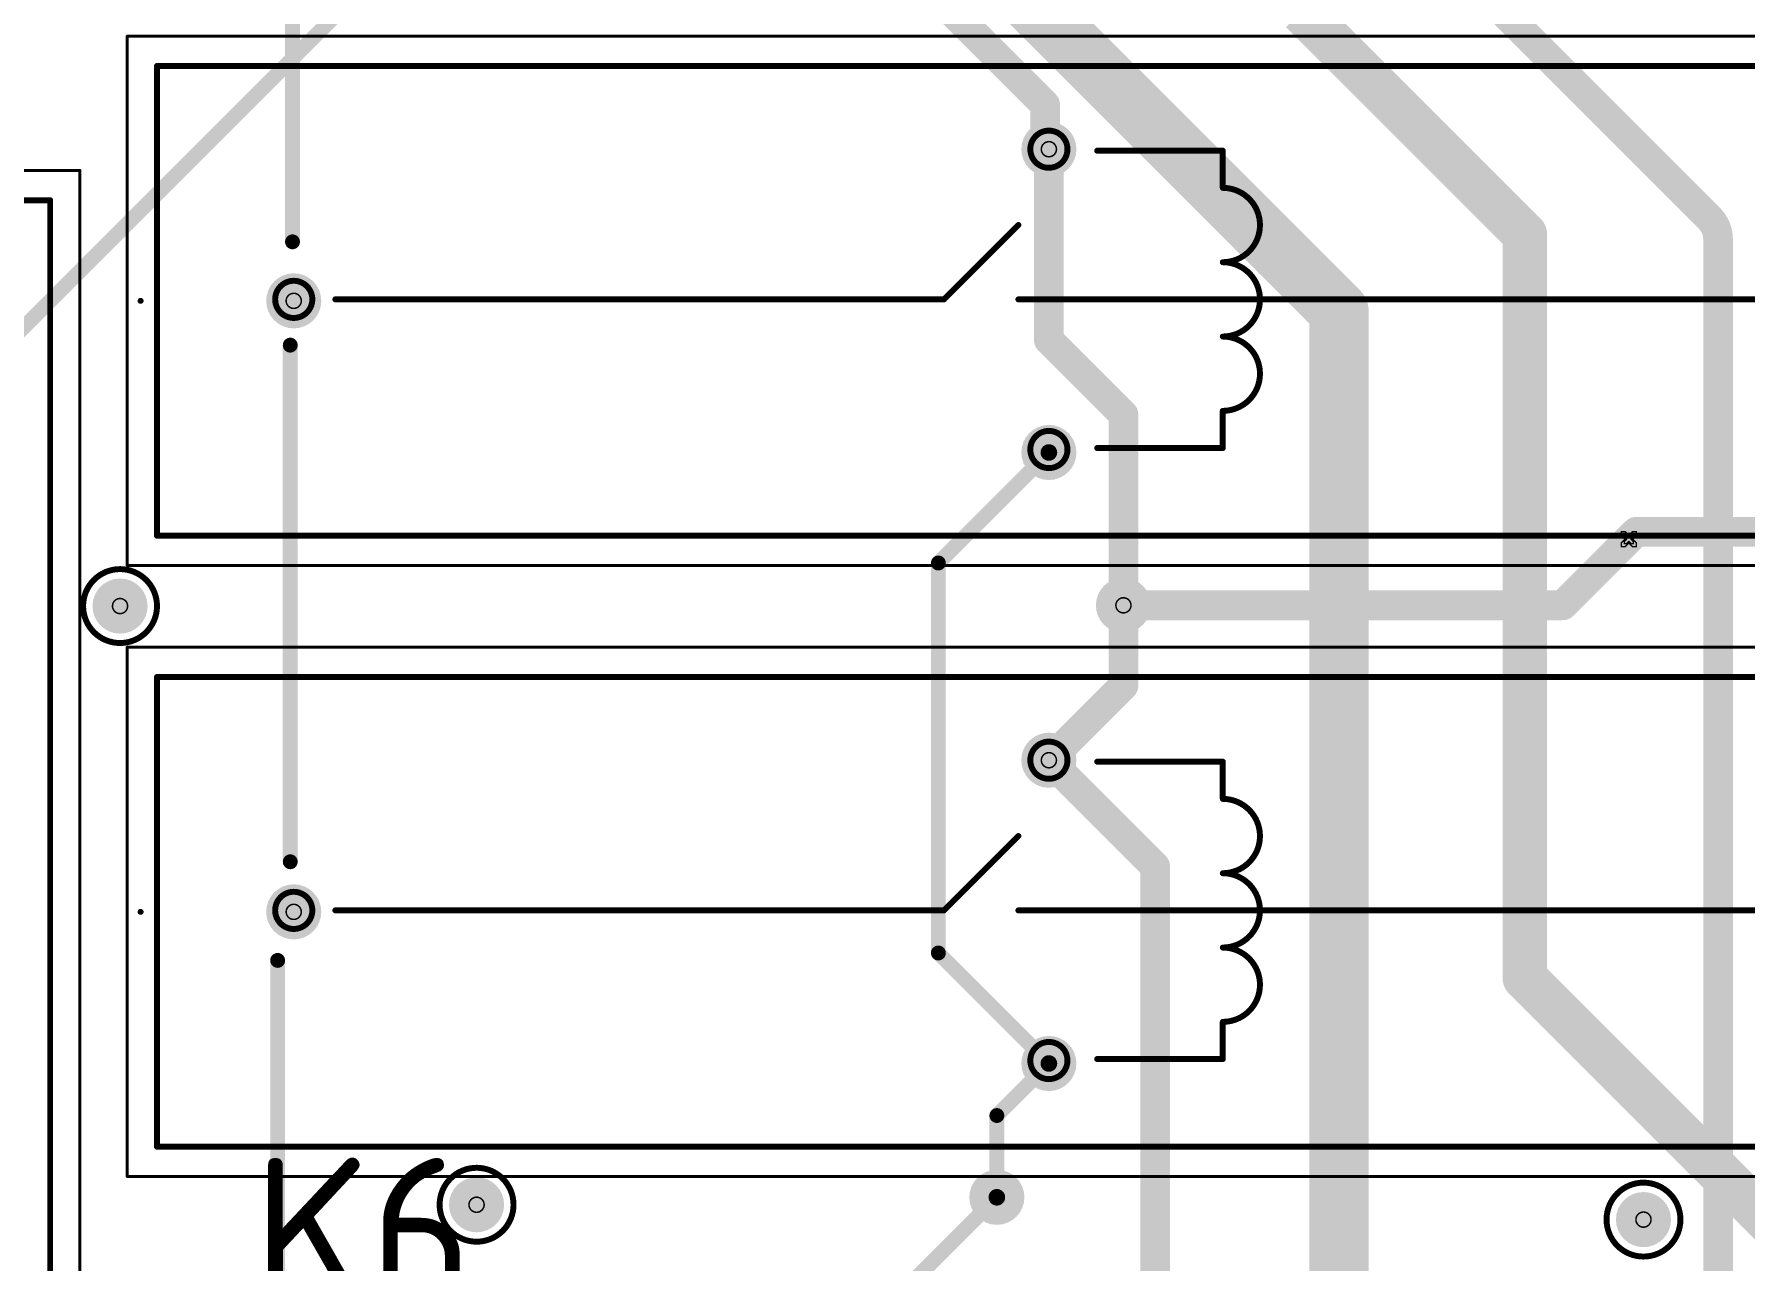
# Model space of a CAD drawing. Header units: millimetres. Extents: x 3219 to 51106, y -14166 to 2063.
# Drawn here: x 5667.6 to 5725.1, y 1834.8 to 1876.1 of the extents above; entities that cross this region are included whole.
import ezdxf

# ---------------------------------------------------------------- set-up
doc = ezdxf.new("R2010")
doc.units = ezdxf.units.MM
doc.layers.get('0').update_dxf_attribs({"lineweight": 53})
for name, color, linetype in [('Bottom Layer', 5, 'Continuous'), ('Bottom Solder', 6, 'Continuous'), ('Drill Drawing', 1, 'Continuous'), ('Mechanical 15', 56, 'Continuous'), ('Multi-Layer', 9, 'Continuous'), ('Top 3D Body', 76, 'Continuous'), ('Top Layer', 1, 'Continuous'), ('Top Overlay', 2, 'Continuous'), ('Top Solder', 216, 'Continuous')]:
    doc.layers.add(name, color=color, linetype=linetype)
doc.styles.add('GOST type B', font='GOST_B.TTF', dxfattribs={"height": 3.5})

# ---------------------------------------------------------------- blocks, each defined once
blk = doc.blocks.new('DAR71210TU_13')
at = {"layer": 'Mechanical 15'}
for points in [[(56.4, 8.9, 0.1, 0.1, 0), (56.4, -8.9, 0.1, 0.1, 0)], [(-5.6, -8.9, 0.1, 0.1, 0), (56.4, -8.9, 0.1, 0.1, 0)]]:
    blk.add_lwpolyline(points, format="xyseb", dxfattribs=at)
blk.add_lwpolyline([(56.375, -8.9, 0.05, 0.05, 1), (56.425, -8.9, 0.05, 0.05, 1)], format="xyseb", close=True, dxfattribs=at)
blk.add_lwpolyline([(56.375, -8.9, 0.05, 0.05, 1), (56.425, -8.9, 0.05, 0.05, 1)], format="xyseb", close=True, dxfattribs=at)
at = {"layer": 'Top 3D Body'}
for points in [[(55.4, 7.9, 0.1, 0.1, 0), (55.4, -7.9, 0.1, 0.1, 0)], [(-4.6, -7.9, 0.1, 0.1, 0), (55.4, -7.9, 0.1, 0.1, 0)]]:
    blk.add_lwpolyline(points, format="xyseb", dxfattribs=at)
blk.add_lwpolyline([(55.375, -7.9, 0.05, 0.05, 1), (55.425, -7.9, 0.05, 0.05, 1)], format="xyseb", close=True, dxfattribs=at)
blk.add_lwpolyline([(55.375, -7.9, 0.05, 0.05, 1), (55.425, -7.9, 0.05, 0.05, 1)], format="xyseb", close=True, dxfattribs=at)
at = {"layer": 'Top Overlay'}
for points in [[(55.4, 7.9, 0.2, 0.2, 0), (55.4, -7.9, 0.2, 0.2, 0)], [(-4.6, -7.9, 0.2, 0.2, 0), (55.4, -7.9, 0.2, 0.2, 0)]]:
    blk.add_lwpolyline(points, format="xyseb", dxfattribs=at)
blk.add_lwpolyline([(55.35, -7.9, 0.1, 0.1, 1), (55.45, -7.9, 0.1, 0.1, 1)], format="xyseb", close=True, dxfattribs=at)
blk.add_lwpolyline([(55.35, -7.9, 0.1, 0.1, 1), (55.45, -7.9, 0.1, 0.1, 1)], format="xyseb", close=True, dxfattribs=at)
blk = doc.blocks.new('DAR71210TU_86')
at = {"layer": 'Bottom Layer'}
h = blk.add_hatch(color=5, dxfattribs=at)
edge = h.paths.add_edge_path()
edge.add_arc((25.4, 5.1), 0.825, 0, 360)
h = blk.add_hatch(color=5, dxfattribs=at)
edge = h.paths.add_edge_path()
edge.add_arc((0, 0), 0.825, 0, 360)
h = blk.add_hatch(color=5, dxfattribs=at)
edge = h.paths.add_edge_path()
edge.add_arc((25.4, -5.1), 0.825, 0, 360)
at = {"layer": 'Bottom Solder'}
h = blk.add_hatch(color=6, dxfattribs=at)
edge = h.paths.add_edge_path()
edge.add_arc((25.4, 5.1), 0.927, 0, 360)
h = blk.add_hatch(color=6, dxfattribs=at)
edge = h.paths.add_edge_path()
edge.add_arc((0, 0), 0.927, 0, 360)
h = blk.add_hatch(color=6, dxfattribs=at)
edge = h.paths.add_edge_path()
edge.add_arc((25.4, -5.1), 0.927, 0, 360)
at = {"layer": 'Multi-Layer'}
h = blk.add_hatch(color=9, dxfattribs=at)
edge = h.paths.add_edge_path()
edge.add_arc((25.4, 5.1), 0.825, 0, 360)
h = blk.add_hatch(color=9, dxfattribs=at)
edge = h.paths.add_edge_path()
edge.add_arc((0, 0), 0.825, 0, 360)
h = blk.add_hatch(color=9, dxfattribs=at)
edge = h.paths.add_edge_path()
edge.add_arc((25.4, -5.1), 0.825, 0, 360)
at = {"layer": 'Top Layer'}
h = blk.add_hatch(color=1, dxfattribs=at)
edge = h.paths.add_edge_path()
edge.add_arc((25.4, 5.1), 0.825, 0, 360)
h = blk.add_hatch(color=1, dxfattribs=at)
edge = h.paths.add_edge_path()
edge.add_arc((0, 0), 0.825, 0, 360)
h = blk.add_hatch(color=1, dxfattribs=at)
edge = h.paths.add_edge_path()
edge.add_arc((25.4, -5.1), 0.825, 0, 360)
at = {"layer": 'Top Solder'}
h = blk.add_hatch(color=216, dxfattribs=at)
edge = h.paths.add_edge_path()
edge.add_arc((25.4, 5.1), 0.927, 0, 360)
h = blk.add_hatch(color=216, dxfattribs=at)
edge = h.paths.add_edge_path()
edge.add_arc((0, 0), 0.927, 0, 360)
h = blk.add_hatch(color=216, dxfattribs=at)
edge = h.paths.add_edge_path()
edge.add_arc((25.4, -5.1), 0.927, 0, 360)
at = {"layer": 'Mechanical 15'}
for points in [[(-5.6, 8.9, 0.1, 0.1, 0), (-5.6, -8.9, 0.1, 0.1, 0)], [(-5.6, 8.9, 0.1, 0.1, 0), (56.4, 8.9, 0.1, 0.1, 0)], [(-5.6, -8.9, 0.1, 0.1, 0), (56.4, -8.9, 0.1, 0.1, 0)]]:
    blk.add_lwpolyline(points, format="xyseb", dxfattribs=at)
for points in [[(-5.625, 8.9, 0.05, 0.05, 1), (-5.575, 8.9, 0.05, 0.05, 1)], [(-5.625, 8.9, 0.05, 0.05, 1), (-5.575, 8.9, 0.05, 0.05, 1)], [(-5.625, -8.9, 0.05, 0.05, 1), (-5.575, -8.9, 0.05, 0.05, 1)], [(-5.625, -8.9, 0.05, 0.05, 1), (-5.575, -8.9, 0.05, 0.05, 1)]]:
    blk.add_lwpolyline(points, format="xyseb", close=True, dxfattribs=at)
at = {"layer": 'Top 3D Body'}
for points in [[(-4.6, -7.9, 0.1, 0.1, 0), (-4.6, 7.9, 0.1, 0.1, 0)], [(-4.6, 7.9, 0.1, 0.1, 0), (55.4, 7.9, 0.1, 0.1, 0)], [(-4.6, -7.9, 0.1, 0.1, 0), (55.4, -7.9, 0.1, 0.1, 0)]]:
    blk.add_lwpolyline(points, format="xyseb", dxfattribs=at)
for points in [[(-4.625, 7.9, 0.05, 0.05, 1), (-4.575, 7.9, 0.05, 0.05, 1)], [(-4.625, 7.9, 0.05, 0.05, 1), (-4.575, 7.9, 0.05, 0.05, 1)], [(-4.625, -7.9, 0.05, 0.05, 1), (-4.575, -7.9, 0.05, 0.05, 1)], [(-4.625, -7.9, 0.05, 0.05, 1), (-4.575, -7.9, 0.05, 0.05, 1)]]:
    blk.add_lwpolyline(points, format="xyseb", close=True, dxfattribs=at)
at = {"layer": 'Top Overlay'}
for points in [[(-4.6, -7.9, 0.2, 0.2, 0), (-4.6, 7.9, 0.2, 0.2, 0)], [(-4.6, 7.9, 0.2, 0.2, 0), (55.4, 7.9, 0.2, 0.2, 0)], [(27.025, 5.05, 0.2, 0.2, 0), (31.25, 5.05, 0.2, 0.2, 0)], [(31.25, 3.8, 0.2, 0.2, 0), (31.25, 5.05, 0.2, 0.2, 0)], [(31.25, 3.8, 0.2, 0.2, -1), (31.25, 1.3, 0.2, 0.2, 0)], [(21.875, 0.05, 0.2, 0.2, 0), (24.375, 2.55, 0.2, 0.2, 0)], [(31.25, 1.3, 0.2, 0.2, -1), (31.25, -1.2, 0.2, 0.2, 0)], [(-5.2, 0, 0.1, 0.1, -1), (-5.1, 0, 0.1, 0.1, 0)], [(-5.1, 0, 0.1, 0.1, -1), (-5.2, 0, 0.1, 0.1, 0)], [(1.4, 0.05, 0.2, 0.2, 0), (21.875, 0.05, 0.2, 0.2, 0)], [(24.375, 0.05, 0.2, 0.2, 0), (49.325, 0.05, 0.2, 0.2, 0)], [(31.25, -1.2, 0.2, 0.2, -1), (31.25, -3.7, 0.2, 0.2, 0)], [(31.25, -4.95, 0.2, 0.2, 0), (31.25, -3.7, 0.2, 0.2, 0)], [(27.025, -4.95, 0.2, 0.2, 0), (31.25, -4.95, 0.2, 0.2, 0)], [(-4.6, -7.9, 0.2, 0.2, 0), (55.4, -7.9, 0.2, 0.2, 0)]]:
    blk.add_lwpolyline(points, format="xyseb", dxfattribs=at)
for points in [[(-4.65, 7.9, 0.1, 0.1, 1), (-4.55, 7.9, 0.1, 0.1, 1)], [(-4.65, 7.9, 0.1, 0.1, 1), (-4.55, 7.9, 0.1, 0.1, 1)], [(26.025, 5.1, 0.2, 0.2, 1), (24.775, 5.1, 0.2, 0.2, 1)], [(24.725, 5.1, 0.1, 0.1, 1), (24.825, 5.1, 0.1, 0.1, 1)], [(25.975, 5.1, 0.1, 0.1, 1), (26.075, 5.1, 0.1, 0.1, 1)], [(26.975, 5.05, 0.1, 0.1, 1), (27.075, 5.05, 0.1, 0.1, 1)], [(31.2, 5.05, 0.1, 0.1, 1), (31.3, 5.05, 0.1, 0.1, 1)], [(31.2, 5.05, 0.1, 0.1, 1), (31.3, 5.05, 0.1, 0.1, 1)], [(31.2, 3.8, 0.1, 0.1, 1), (31.3, 3.8, 0.1, 0.1, 1)], [(31.2, 3.8, 0.1, 0.1, 1), (31.3, 3.8, 0.1, 0.1, 1)], [(24.325, 2.55, 0.1, 0.1, 1), (24.425, 2.55, 0.1, 0.1, 1)], [(31.2, 1.3, 0.1, 0.1, 1), (31.3, 1.3, 0.1, 0.1, 1)], [(31.2, 1.3, 0.1, 0.1, 1), (31.3, 1.3, 0.1, 0.1, 1)], [(0.625, 0.05, 0.2, 0.2, 1), (-0.625, 0.05, 0.2, 0.2, 1)], [(-5.225, 0, 0.05, 0.05, 1), (-5.175, 0, 0.05, 0.05, 1)], [(-5.225, 0, 0.05, 0.05, 1), (-5.175, 0, 0.05, 0.05, 1)], [(-5.125, 0, 0.05, 0.05, 1), (-5.075, 0, 0.05, 0.05, 1)], [(-5.125, 0, 0.05, 0.05, 1), (-5.075, 0, 0.05, 0.05, 1)], [(-0.675, 0.05, 0.1, 0.1, 1), (-0.575, 0.05, 0.1, 0.1, 1)], [(0.575, 0.05, 0.1, 0.1, 1), (0.675, 0.05, 0.1, 0.1, 1)], [(1.35, 0.05, 0.1, 0.1, 1), (1.45, 0.05, 0.1, 0.1, 1)], [(21.825, 0.05, 0.1, 0.1, 1), (21.925, 0.05, 0.1, 0.1, 1)], [(21.825, 0.05, 0.1, 0.1, 1), (21.925, 0.05, 0.1, 0.1, 1)], [(24.325, 0.05, 0.1, 0.1, 1), (24.425, 0.05, 0.1, 0.1, 1)], [(31.2, -1.2, 0.1, 0.1, 1), (31.3, -1.2, 0.1, 0.1, 1)], [(31.2, -1.2, 0.1, 0.1, 1), (31.3, -1.2, 0.1, 0.1, 1)], [(31.2, -3.7, 0.1, 0.1, 1), (31.3, -3.7, 0.1, 0.1, 1)], [(31.2, -3.7, 0.1, 0.1, 1), (31.3, -3.7, 0.1, 0.1, 1)], [(26.025, -5, 0.2, 0.2, 1), (24.775, -5, 0.2, 0.2, 1)], [(24.725, -5, 0.1, 0.1, 1), (24.825, -5, 0.1, 0.1, 1)], [(25.975, -5, 0.1, 0.1, 1), (26.075, -5, 0.1, 0.1, 1)], [(26.975, -4.95, 0.1, 0.1, 1), (27.075, -4.95, 0.1, 0.1, 1)], [(31.2, -4.95, 0.1, 0.1, 1), (31.3, -4.95, 0.1, 0.1, 1)], [(31.2, -4.95, 0.1, 0.1, 1), (31.3, -4.95, 0.1, 0.1, 1)], [(-4.65, -7.9, 0.1, 0.1, 1), (-4.55, -7.9, 0.1, 0.1, 1)], [(-4.65, -7.9, 0.1, 0.1, 1), (-4.55, -7.9, 0.1, 0.1, 1)]]:
    blk.add_lwpolyline(points, format="xyseb", close=True, dxfattribs=at)
blk = doc.blocks.new('DAR71210TU_87')
at = {"layer": 'Bottom Layer'}
h = blk.add_hatch(color=5, dxfattribs=at)
edge = h.paths.add_edge_path()
edge.add_arc((25.4, 5.1), 0.825, 0, 360)
h = blk.add_hatch(color=5, dxfattribs=at)
edge = h.paths.add_edge_path()
edge.add_arc((0, 0), 0.825, 0, 360)
h = blk.add_hatch(color=5, dxfattribs=at)
edge = h.paths.add_edge_path()
edge.add_arc((25.4, -5.1), 0.825, 0, 360)
at = {"layer": 'Bottom Solder'}
h = blk.add_hatch(color=6, dxfattribs=at)
edge = h.paths.add_edge_path()
edge.add_arc((25.4, 5.1), 0.927, 0, 360)
h = blk.add_hatch(color=6, dxfattribs=at)
edge = h.paths.add_edge_path()
edge.add_arc((0, 0), 0.927, 0, 360)
h = blk.add_hatch(color=6, dxfattribs=at)
edge = h.paths.add_edge_path()
edge.add_arc((25.4, -5.1), 0.927, 0, 360)
at = {"layer": 'Multi-Layer'}
h = blk.add_hatch(color=9, dxfattribs=at)
edge = h.paths.add_edge_path()
edge.add_arc((25.4, 5.1), 0.825, 0, 360)
h = blk.add_hatch(color=9, dxfattribs=at)
edge = h.paths.add_edge_path()
edge.add_arc((0, 0), 0.825, 0, 360)
h = blk.add_hatch(color=9, dxfattribs=at)
edge = h.paths.add_edge_path()
edge.add_arc((25.4, -5.1), 0.825, 0, 360)
at = {"layer": 'Top Layer'}
h = blk.add_hatch(color=1, dxfattribs=at)
edge = h.paths.add_edge_path()
edge.add_arc((25.4, 5.1), 0.825, 0, 360)
h = blk.add_hatch(color=1, dxfattribs=at)
edge = h.paths.add_edge_path()
edge.add_arc((0, 0), 0.825, 0, 360)
h = blk.add_hatch(color=1, dxfattribs=at)
edge = h.paths.add_edge_path()
edge.add_arc((25.4, -5.1), 0.825, 0, 360)
at = {"layer": 'Top Solder'}
h = blk.add_hatch(color=216, dxfattribs=at)
edge = h.paths.add_edge_path()
edge.add_arc((25.4, 5.1), 0.927, 0, 360)
h = blk.add_hatch(color=216, dxfattribs=at)
edge = h.paths.add_edge_path()
edge.add_arc((0, 0), 0.927, 0, 360)
h = blk.add_hatch(color=216, dxfattribs=at)
edge = h.paths.add_edge_path()
edge.add_arc((25.4, -5.1), 0.927, 0, 360)
at = {"layer": 'Mechanical 15'}
for points in [[(-5.6, -8.9, 0.1, 0.1, 0), (-5.6, 8.9, 0.1, 0.1, 0)], [(-5.6, 8.9, 0.1, 0.1, 0), (56.4, 8.9, 0.1, 0.1, 0)], [(-5.6, -8.9, 0.1, 0.1, 0), (56.4, -8.9, 0.1, 0.1, 0)]]:
    blk.add_lwpolyline(points, format="xyseb", dxfattribs=at)
for points in [[(-5.625, 8.9, 0.05, 0.05, 1), (-5.575, 8.9, 0.05, 0.05, 1)], [(-5.625, 8.9, 0.05, 0.05, 1), (-5.575, 8.9, 0.05, 0.05, 1)], [(-5.625, -8.9, 0.05, 0.05, 1), (-5.575, -8.9, 0.05, 0.05, 1)], [(-5.625, -8.9, 0.05, 0.05, 1), (-5.575, -8.9, 0.05, 0.05, 1)]]:
    blk.add_lwpolyline(points, format="xyseb", close=True, dxfattribs=at)
at = {"layer": 'Top 3D Body'}
for points in [[(-4.6, -7.9, 0.1, 0.1, 0), (-4.6, 7.9, 0.1, 0.1, 0)], [(-4.6, 7.9, 0.1, 0.1, 0), (55.4, 7.9, 0.1, 0.1, 0)], [(-4.6, -7.9, 0.1, 0.1, 0), (55.4, -7.9, 0.1, 0.1, 0)]]:
    blk.add_lwpolyline(points, format="xyseb", dxfattribs=at)
for points in [[(-4.625, 7.9, 0.05, 0.05, 1), (-4.575, 7.9, 0.05, 0.05, 1)], [(-4.625, 7.9, 0.05, 0.05, 1), (-4.575, 7.9, 0.05, 0.05, 1)], [(-4.625, -7.9, 0.05, 0.05, 1), (-4.575, -7.9, 0.05, 0.05, 1)], [(-4.625, -7.9, 0.05, 0.05, 1), (-4.575, -7.9, 0.05, 0.05, 1)]]:
    blk.add_lwpolyline(points, format="xyseb", close=True, dxfattribs=at)
at = {"layer": 'Top Overlay'}
for points in [[(-4.6, -7.9, 0.2, 0.2, 0), (-4.6, 7.9, 0.2, 0.2, 0)], [(-4.6, 7.9, 0.2, 0.2, 0), (55.4, 7.9, 0.2, 0.2, 0)], [(27.025, 5.05, 0.2, 0.2, 0), (31.25, 5.05, 0.2, 0.2, 0)], [(31.25, 3.8, 0.2, 0.2, 0), (31.25, 5.05, 0.2, 0.2, 0)], [(31.25, 3.8, 0.2, 0.2, -1), (31.25, 1.3, 0.2, 0.2, 0)], [(21.875, 0.05, 0.2, 0.2, 0), (24.375, 2.55, 0.2, 0.2, 0)], [(31.25, 1.3, 0.2, 0.2, -1), (31.25, -1.2, 0.2, 0.2, 0)], [(-5.2, 0, 0.1, 0.1, -1), (-5.1, 0, 0.1, 0.1, 0)], [(-5.1, 0, 0.1, 0.1, -1), (-5.2, 0, 0.1, 0.1, 0)], [(1.4, 0.05, 0.2, 0.2, 0), (21.875, 0.05, 0.2, 0.2, 0)], [(24.375, 0.05, 0.2, 0.2, 0), (49.325, 0.05, 0.2, 0.2, 0)], [(31.25, -1.2, 0.2, 0.2, -1), (31.25, -3.7, 0.2, 0.2, 0)], [(31.25, -4.95, 0.2, 0.2, 0), (31.25, -3.7, 0.2, 0.2, 0)], [(27.025, -4.95, 0.2, 0.2, 0), (31.25, -4.95, 0.2, 0.2, 0)], [(-4.6, -7.9, 0.2, 0.2, 0), (55.4, -7.9, 0.2, 0.2, 0)]]:
    blk.add_lwpolyline(points, format="xyseb", dxfattribs=at)
for points in [[(-4.65, 7.9, 0.1, 0.1, 1), (-4.55, 7.9, 0.1, 0.1, 1)], [(-4.65, 7.9, 0.1, 0.1, 1), (-4.55, 7.9, 0.1, 0.1, 1)], [(26.025, 5.1, 0.2, 0.2, 1), (24.775, 5.1, 0.2, 0.2, 1)], [(24.725, 5.1, 0.1, 0.1, 1), (24.825, 5.1, 0.1, 0.1, 1)], [(25.975, 5.1, 0.1, 0.1, 1), (26.075, 5.1, 0.1, 0.1, 1)], [(26.975, 5.05, 0.1, 0.1, 1), (27.075, 5.05, 0.1, 0.1, 1)], [(31.2, 5.05, 0.1, 0.1, 1), (31.3, 5.05, 0.1, 0.1, 1)], [(31.2, 5.05, 0.1, 0.1, 1), (31.3, 5.05, 0.1, 0.1, 1)], [(31.2, 3.8, 0.1, 0.1, 1), (31.3, 3.8, 0.1, 0.1, 1)], [(31.2, 3.8, 0.1, 0.1, 1), (31.3, 3.8, 0.1, 0.1, 1)], [(24.325, 2.55, 0.1, 0.1, 1), (24.425, 2.55, 0.1, 0.1, 1)], [(31.2, 1.3, 0.1, 0.1, 1), (31.3, 1.3, 0.1, 0.1, 1)], [(31.2, 1.3, 0.1, 0.1, 1), (31.3, 1.3, 0.1, 0.1, 1)], [(0.625, 0.05, 0.2, 0.2, 1), (-0.625, 0.05, 0.2, 0.2, 1)], [(-5.225, 0, 0.05, 0.05, 1), (-5.175, 0, 0.05, 0.05, 1)], [(-5.225, 0, 0.05, 0.05, 1), (-5.175, 0, 0.05, 0.05, 1)], [(-5.125, 0, 0.05, 0.05, 1), (-5.075, 0, 0.05, 0.05, 1)], [(-5.125, 0, 0.05, 0.05, 1), (-5.075, 0, 0.05, 0.05, 1)], [(-0.675, 0.05, 0.1, 0.1, 1), (-0.575, 0.05, 0.1, 0.1, 1)], [(0.575, 0.05, 0.1, 0.1, 1), (0.675, 0.05, 0.1, 0.1, 1)], [(1.35, 0.05, 0.1, 0.1, 1), (1.45, 0.05, 0.1, 0.1, 1)], [(21.825, 0.05, 0.1, 0.1, 1), (21.925, 0.05, 0.1, 0.1, 1)], [(21.825, 0.05, 0.1, 0.1, 1), (21.925, 0.05, 0.1, 0.1, 1)], [(24.325, 0.05, 0.1, 0.1, 1), (24.425, 0.05, 0.1, 0.1, 1)], [(31.2, -1.2, 0.1, 0.1, 1), (31.3, -1.2, 0.1, 0.1, 1)], [(31.2, -1.2, 0.1, 0.1, 1), (31.3, -1.2, 0.1, 0.1, 1)], [(31.2, -3.7, 0.1, 0.1, 1), (31.3, -3.7, 0.1, 0.1, 1)], [(31.2, -3.7, 0.1, 0.1, 1), (31.3, -3.7, 0.1, 0.1, 1)], [(26.025, -5, 0.2, 0.2, 1), (24.775, -5, 0.2, 0.2, 1)], [(24.725, -5, 0.1, 0.1, 1), (24.825, -5, 0.1, 0.1, 1)], [(25.975, -5, 0.1, 0.1, 1), (26.075, -5, 0.1, 0.1, 1)], [(26.975, -4.95, 0.1, 0.1, 1), (27.075, -4.95, 0.1, 0.1, 1)], [(31.2, -4.95, 0.1, 0.1, 1), (31.3, -4.95, 0.1, 0.1, 1)], [(31.2, -4.95, 0.1, 0.1, 1), (31.3, -4.95, 0.1, 0.1, 1)], [(-4.65, -7.9, 0.1, 0.1, 1), (-4.55, -7.9, 0.1, 0.1, 1)], [(-4.65, -7.9, 0.1, 0.1, 1), (-4.55, -7.9, 0.1, 0.1, 1)]]:
    blk.add_lwpolyline(points, format="xyseb", close=True, dxfattribs=at)

msp = doc.modelspace()

# ---------------------------------------------------------------- hatches: boundary and pattern name
at = {"layer": 'Bottom Layer'}
h = msp.add_hatch(color=5, dxfattribs=at)
edge = h.paths.add_edge_path()
edge.add_arc((5721.229, 1859.108), 0.4, 0, 360)
h = msp.add_hatch(color=5, dxfattribs=at)
edge = h.paths.add_edge_path()
edge.add_arc((5670.479, 1856.858), 0.825, 0, 360)
h = msp.add_hatch(color=5, dxfattribs=at)
edge = h.paths.add_edge_path()
edge.add_arc((5704.229, 1856.883), 0.825, 0, 360)
h = msp.add_hatch(color=5, dxfattribs=at)
edge = h.paths.add_edge_path()
edge.add_arc((5699.971, 1836.973), 0.825, 0, 360)
h = msp.add_hatch(color=5, dxfattribs=at)
edge = h.paths.add_edge_path()
edge.add_arc((5682.471, 1836.723), 0.825, 0, 360)
h = msp.add_hatch(color=5, dxfattribs=at)
edge = h.paths.add_edge_path()
edge.add_arc((5721.721, 1836.223), 0.825, 0, 360)
at = {"layer": 'Bottom Solder'}
h = msp.add_hatch(color=6, dxfattribs=at)
edge = h.paths.add_edge_path()
edge.add_arc((5721.229, 1859.108), 0.502, 0, 360)
h = msp.add_hatch(color=6, dxfattribs=at)
edge = h.paths.add_edge_path()
edge.add_arc((5670.479, 1856.858), 0.927, 0, 360)
h = msp.add_hatch(color=6, dxfattribs=at)
edge = h.paths.add_edge_path()
edge.add_arc((5704.229, 1856.883), 0.927, 0, 360)
h = msp.add_hatch(color=6, dxfattribs=at)
edge = h.paths.add_edge_path()
edge.add_arc((5699.971, 1836.973), 0.927, 0, 360)
h = msp.add_hatch(color=6, dxfattribs=at)
edge = h.paths.add_edge_path()
edge.add_arc((5682.471, 1836.723), 0.927, 0, 360)
h = msp.add_hatch(color=6, dxfattribs=at)
edge = h.paths.add_edge_path()
edge.add_arc((5721.721, 1836.223), 0.927, 0, 360)
at = {"layer": 'Multi-Layer'}
h = msp.add_hatch(color=9, dxfattribs=at)
edge = h.paths.add_edge_path()
edge.add_arc((5670.479, 1856.858), 0.825, 0, 360)
h = msp.add_hatch(color=9, dxfattribs=at)
edge = h.paths.add_edge_path()
edge.add_arc((5704.229, 1856.883), 0.825, 0, 360)
h = msp.add_hatch(color=9, dxfattribs=at)
edge = h.paths.add_edge_path()
edge.add_arc((5699.971, 1836.973), 0.825, 0, 360)
h = msp.add_hatch(color=9, dxfattribs=at)
edge = h.paths.add_edge_path()
edge.add_arc((5682.471, 1836.723), 0.825, 0, 360)
h = msp.add_hatch(color=9, dxfattribs=at)
edge = h.paths.add_edge_path()
edge.add_arc((5721.721, 1836.223), 0.825, 0, 360)
at = {"layer": 'Top Layer'}
h = msp.add_hatch(color=1, dxfattribs=at)
edge = h.paths.add_edge_path()
edge.add_arc((5721.229, 1859.108), 0.4, 0, 360)
h = msp.add_hatch(color=1, dxfattribs=at)
edge = h.paths.add_edge_path()
edge.add_arc((5670.479, 1856.858), 0.825, 0, 360)
h = msp.add_hatch(color=1, dxfattribs=at)
edge = h.paths.add_edge_path()
edge.add_arc((5704.229, 1856.883), 0.825, 0, 360)
h = msp.add_hatch(color=1, dxfattribs=at)
edge = h.paths.add_edge_path()
edge.add_arc((5699.971, 1836.973), 0.825, 0, 360)
h = msp.add_hatch(color=1, dxfattribs=at)
edge = h.paths.add_edge_path()
edge.add_arc((5682.471, 1836.723), 0.825, 0, 360)
h = msp.add_hatch(color=1, dxfattribs=at)
edge = h.paths.add_edge_path()
edge.add_arc((5721.721, 1836.223), 0.825, 0, 360)
at = {"layer": 'Top Solder'}
h = msp.add_hatch(color=216, dxfattribs=at)
edge = h.paths.add_edge_path()
edge.add_arc((5721.229, 1859.108), 0.502, 0, 360)
h = msp.add_hatch(color=216, dxfattribs=at)
edge = h.paths.add_edge_path()
edge.add_arc((5670.479, 1856.858), 0.927, 0, 360)
h = msp.add_hatch(color=216, dxfattribs=at)
edge = h.paths.add_edge_path()
edge.add_arc((5704.229, 1856.883), 0.927, 0, 360)
h = msp.add_hatch(color=216, dxfattribs=at)
edge = h.paths.add_edge_path()
edge.add_arc((5699.971, 1836.973), 0.927, 0, 360)
h = msp.add_hatch(color=216, dxfattribs=at)
edge = h.paths.add_edge_path()
edge.add_arc((5682.471, 1836.723), 0.927, 0, 360)
h = msp.add_hatch(color=216, dxfattribs=at)
edge = h.paths.add_edge_path()
edge.add_arc((5721.721, 1836.223), 0.927, 0, 360)

# ---------------------------------------------------------------- linework, layer by layer
at = {"layer": 'Bottom Layer'}
for points in [[(5698.426, 1879.826, 2, 2, 0), (5711.479, 1866.773, 2, 2, 0)], [(5698.129, 1877.183, 1, 1, 0), (5701.596, 1873.715, 1, 1, 0)], [(5710.229, 1876.858, 1.5, 1.5, 0), (5717.729, 1869.358, 1.5, 1.5, 0)], [(5701.596, 1872.347, 1, 1, 0), (5701.596, 1873.715, 1, 1, 0)], [(5701.596, 1872.347, 1, 1, 0), (5701.721, 1872.223, 1, 1, 0)], [(5701.721, 1865.807, 1, 1, 0), (5701.721, 1872.223, 1, 1, 0)], [(5717.729, 1844.358, 1.5, 1.5, 0), (5717.729, 1869.358, 1.5, 1.5, 0)], [(5711.479, 1813.8, 2, 2, 0), (5711.479, 1866.773, 2, 2, 0)], [(5701.721, 1865.807, 1, 1, 0), (5704.229, 1863.299, 1, 1, 0)], [(5704.229, 1856.883, 1, 1, 0), (5704.229, 1863.299, 1, 1, 0)], [(5721.229, 1859.108, 1, 1, 0), (5721.479, 1859.358, 1, 1, 0)], [(5721.479, 1859.358, 1, 1, 0), (5745.679, 1859.358, 1, 1, 0)], [(5704.229, 1854.181, 1, 1, 0), (5704.229, 1856.883, 1, 1, 0)], [(5701.721, 1851.673, 1, 1, 0), (5704.229, 1854.181, 1, 1, 0)], [(5701.721, 1851.673, 1, 1, 0), (5705.296, 1848.098, 1, 1, 0)], [(5705.296, 1813.673, 1, 1, 0), (5705.296, 1848.098, 1, 1, 0)], [(5717.729, 1844.358, 1.5, 1.5, 0), (5728.041, 1834.046, 1.5, 1.5, 0)]]:
    msp.add_lwpolyline(points, format="xyseb", dxfattribs=at)
for points in [[(5701.346, 1873.715, 0.5, 0.5, 1), (5701.846, 1873.715, 0.5, 0.5, 1)], [(5701.346, 1873.715, 0.5, 0.5, 1), (5701.846, 1873.715, 0.5, 0.5, 1)], [(5701.346, 1872.347, 0.5, 0.5, 1), (5701.846, 1872.347, 0.5, 0.5, 1)], [(5701.346, 1872.347, 0.5, 0.5, 1), (5701.846, 1872.347, 0.5, 0.5, 1)], [(5701.471, 1872.223, 0.5, 0.5, 1), (5701.971, 1872.223, 0.5, 0.5, 1)], [(5701.471, 1872.223, 0.5, 0.5, 1), (5701.971, 1872.223, 0.5, 0.5, 1)], [(5717.354, 1869.358, 0.75, 0.75, 1), (5718.104, 1869.358, 0.75, 0.75, 1)], [(5717.354, 1869.358, 0.75, 0.75, 1), (5718.104, 1869.358, 0.75, 0.75, 1)], [(5710.979, 1866.773, 1, 1, 1), (5711.979, 1866.773, 1, 1, 1)], [(5710.979, 1866.773, 1, 1, 1), (5711.979, 1866.773, 1, 1, 1)], [(5701.471, 1865.807, 0.5, 0.5, 1), (5701.971, 1865.807, 0.5, 0.5, 1)], [(5701.471, 1865.807, 0.5, 0.5, 1), (5701.971, 1865.807, 0.5, 0.5, 1)], [(5703.979, 1863.299, 0.5, 0.5, 1), (5704.479, 1863.299, 0.5, 0.5, 1)], [(5703.979, 1863.299, 0.5, 0.5, 1), (5704.479, 1863.299, 0.5, 0.5, 1)], [(5720.979, 1859.108, 0.5, 0.5, 1), (5721.479, 1859.108, 0.5, 0.5, 1)], [(5721.229, 1859.358, 0.5, 0.5, 1), (5721.729, 1859.358, 0.5, 0.5, 1)], [(5721.229, 1859.358, 0.5, 0.5, 1), (5721.729, 1859.358, 0.5, 0.5, 1)], [(5703.979, 1856.883, 0.5, 0.5, 1), (5704.479, 1856.883, 0.5, 0.5, 1)], [(5703.979, 1856.883, 0.5, 0.5, 1), (5704.479, 1856.883, 0.5, 0.5, 1)], [(5703.979, 1854.181, 0.5, 0.5, 1), (5704.479, 1854.181, 0.5, 0.5, 1)], [(5703.979, 1854.181, 0.5, 0.5, 1), (5704.479, 1854.181, 0.5, 0.5, 1)], [(5701.471, 1851.673, 0.5, 0.5, 1), (5701.971, 1851.673, 0.5, 0.5, 1)], [(5701.471, 1851.673, 0.5, 0.5, 1), (5701.971, 1851.673, 0.5, 0.5, 1)], [(5705.046, 1848.098, 0.5, 0.5, 1), (5705.546, 1848.098, 0.5, 0.5, 1)], [(5705.046, 1848.098, 0.5, 0.5, 1), (5705.546, 1848.098, 0.5, 0.5, 1)], [(5717.354, 1844.358, 0.75, 0.75, 1), (5718.104, 1844.358, 0.75, 0.75, 1)], [(5717.354, 1844.358, 0.75, 0.75, 1), (5718.104, 1844.358, 0.75, 0.75, 1)]]:
    msp.add_lwpolyline(points, format="xyseb", close=True, dxfattribs=at)
at = {"layer": 'Drill Drawing'}
for points in [[(5701.975, 1872.223, 0.0508, 0.0508, 1), (5701.467, 1872.223, 0.0508, 0.0508, 1)], [(5701.454, 1872.223, 0.0254, 0.0254, 1), (5701.479, 1872.223, 0.0254, 0.0254, 1)], [(5701.962, 1872.223, 0.0254, 0.0254, 1), (5701.987, 1872.223, 0.0254, 0.0254, 1)], [(5676.575, 1867.123, 0.0508, 0.0508, 1), (5676.067, 1867.123, 0.0508, 0.0508, 1)], [(5676.054, 1867.123, 0.0254, 0.0254, 1), (5676.079, 1867.123, 0.0254, 0.0254, 1)], [(5676.562, 1867.123, 0.0254, 0.0254, 1), (5676.587, 1867.123, 0.0254, 0.0254, 1)], [(5701.975, 1862.023, 0.0508, 0.0508, 1), (5701.467, 1862.023, 0.0508, 0.0508, 1)], [(5701.454, 1862.023, 0.0254, 0.0254, 1), (5701.479, 1862.023, 0.0254, 0.0254, 1)], [(5701.962, 1862.023, 0.0254, 0.0254, 1), (5701.987, 1862.023, 0.0254, 0.0254, 1)], [(5720.962, 1859.362, 0.0254, 0.0254, 1), (5720.987, 1859.362, 0.0254, 0.0254, 1)], [(5720.962, 1859.362, 0.0254, 0.0254, 1), (5720.987, 1859.362, 0.0254, 0.0254, 1)], [(5720.962, 1859.235, 0.0254, 0.0254, 1), (5720.987, 1859.235, 0.0254, 0.0254, 1)], [(5720.962, 1859.235, 0.0254, 0.0254, 1), (5720.987, 1859.235, 0.0254, 0.0254, 1)], [(5721.063, 1859.261, 0.0254, 0.0254, 1), (5721.089, 1859.261, 0.0254, 0.0254, 1)], [(5721.063, 1859.261, 0.0254, 0.0254, 1), (5721.089, 1859.261, 0.0254, 0.0254, 1)], [(5721.063, 1859.184, 0.0254, 0.0254, 1), (5721.089, 1859.184, 0.0254, 0.0254, 1)], [(5721.063, 1859.184, 0.0254, 0.0254, 1), (5721.089, 1859.184, 0.0254, 0.0254, 1)], [(5721.063, 1859.032, 0.0254, 0.0254, 1), (5721.089, 1859.032, 0.0254, 0.0254, 1)], [(5721.063, 1859.032, 0.0254, 0.0254, 1), (5721.089, 1859.032, 0.0254, 0.0254, 1)], [(5721.089, 1859.362, 0.0254, 0.0254, 1), (5721.114, 1859.362, 0.0254, 0.0254, 1)], [(5721.089, 1859.362, 0.0254, 0.0254, 1), (5721.114, 1859.362, 0.0254, 0.0254, 1)], [(5721.089, 1859.108, 0.0254, 0.0254, 1), (5721.114, 1859.108, 0.0254, 0.0254, 1)], [(5721.089, 1859.108, 0.0254, 0.0254, 1), (5721.114, 1859.108, 0.0254, 0.0254, 1)], [(5721.14, 1859.261, 0.0254, 0.0254, 1), (5721.165, 1859.261, 0.0254, 0.0254, 1)], [(5721.14, 1859.261, 0.0254, 0.0254, 1), (5721.165, 1859.261, 0.0254, 0.0254, 1)], [(5721.14, 1859.108, 0.0254, 0.0254, 1), (5721.165, 1859.108, 0.0254, 0.0254, 1)], [(5721.14, 1859.108, 0.0254, 0.0254, 1), (5721.165, 1859.108, 0.0254, 0.0254, 1)], [(5721.216, 1859.235, 0.0254, 0.0254, 1), (5721.241, 1859.235, 0.0254, 0.0254, 1)], [(5721.216, 1859.235, 0.0254, 0.0254, 1), (5721.241, 1859.235, 0.0254, 0.0254, 1)], [(5721.216, 1859.184, 0.0254, 0.0254, 1), (5721.241, 1859.184, 0.0254, 0.0254, 1)], [(5721.216, 1859.184, 0.0254, 0.0254, 1), (5721.241, 1859.184, 0.0254, 0.0254, 1)], [(5721.216, 1859.032, 0.0254, 0.0254, 1), (5721.241, 1859.032, 0.0254, 0.0254, 1)], [(5721.216, 1859.032, 0.0254, 0.0254, 1), (5721.241, 1859.032, 0.0254, 0.0254, 1)], [(5721.292, 1859.261, 0.0254, 0.0254, 1), (5721.317, 1859.261, 0.0254, 0.0254, 1)], [(5721.292, 1859.261, 0.0254, 0.0254, 1), (5721.317, 1859.261, 0.0254, 0.0254, 1)], [(5721.292, 1859.108, 0.0254, 0.0254, 1), (5721.317, 1859.108, 0.0254, 0.0254, 1)], [(5721.292, 1859.108, 0.0254, 0.0254, 1), (5721.317, 1859.108, 0.0254, 0.0254, 1)], [(5721.343, 1859.362, 0.0254, 0.0254, 1), (5721.368, 1859.362, 0.0254, 0.0254, 1)], [(5721.343, 1859.362, 0.0254, 0.0254, 1), (5721.368, 1859.362, 0.0254, 0.0254, 1)], [(5721.343, 1859.108, 0.0254, 0.0254, 1), (5721.368, 1859.108, 0.0254, 0.0254, 1)], [(5721.343, 1859.108, 0.0254, 0.0254, 1), (5721.368, 1859.108, 0.0254, 0.0254, 1)], [(5721.368, 1859.261, 0.0254, 0.0254, 1), (5721.394, 1859.261, 0.0254, 0.0254, 1)], [(5721.368, 1859.261, 0.0254, 0.0254, 1), (5721.394, 1859.261, 0.0254, 0.0254, 1)], [(5721.368, 1859.184, 0.0254, 0.0254, 1), (5721.394, 1859.184, 0.0254, 0.0254, 1)], [(5721.368, 1859.184, 0.0254, 0.0254, 1), (5721.394, 1859.184, 0.0254, 0.0254, 1)], [(5721.368, 1859.032, 0.0254, 0.0254, 1), (5721.394, 1859.032, 0.0254, 0.0254, 1)], [(5721.368, 1859.032, 0.0254, 0.0254, 1), (5721.394, 1859.032, 0.0254, 0.0254, 1)], [(5721.47, 1859.362, 0.0254, 0.0254, 1), (5721.495, 1859.362, 0.0254, 0.0254, 1)], [(5721.47, 1859.362, 0.0254, 0.0254, 1), (5721.495, 1859.362, 0.0254, 0.0254, 1)], [(5721.47, 1859.235, 0.0254, 0.0254, 1), (5721.495, 1859.235, 0.0254, 0.0254, 1)], [(5721.47, 1859.235, 0.0254, 0.0254, 1), (5721.495, 1859.235, 0.0254, 0.0254, 1)], [(5720.962, 1858.981, 0.0254, 0.0254, 1), (5720.987, 1858.981, 0.0254, 0.0254, 1)], [(5720.962, 1858.981, 0.0254, 0.0254, 1), (5720.987, 1858.981, 0.0254, 0.0254, 1)], [(5720.962, 1858.854, 0.0254, 0.0254, 1), (5720.987, 1858.854, 0.0254, 0.0254, 1)], [(5720.962, 1858.854, 0.0254, 0.0254, 1), (5720.987, 1858.854, 0.0254, 0.0254, 1)], [(5721.063, 1858.956, 0.0254, 0.0254, 1), (5721.089, 1858.956, 0.0254, 0.0254, 1)], [(5721.063, 1858.956, 0.0254, 0.0254, 1), (5721.089, 1858.956, 0.0254, 0.0254, 1)], [(5721.089, 1858.854, 0.0254, 0.0254, 1), (5721.114, 1858.854, 0.0254, 0.0254, 1)], [(5721.089, 1858.854, 0.0254, 0.0254, 1), (5721.114, 1858.854, 0.0254, 0.0254, 1)], [(5721.14, 1858.956, 0.0254, 0.0254, 1), (5721.165, 1858.956, 0.0254, 0.0254, 1)], [(5721.14, 1858.956, 0.0254, 0.0254, 1), (5721.165, 1858.956, 0.0254, 0.0254, 1)], [(5721.216, 1858.981, 0.0254, 0.0254, 1), (5721.241, 1858.981, 0.0254, 0.0254, 1)], [(5721.216, 1858.981, 0.0254, 0.0254, 1), (5721.241, 1858.981, 0.0254, 0.0254, 1)], [(5721.292, 1858.956, 0.0254, 0.0254, 1), (5721.317, 1858.956, 0.0254, 0.0254, 1)], [(5721.292, 1858.956, 0.0254, 0.0254, 1), (5721.317, 1858.956, 0.0254, 0.0254, 1)], [(5721.343, 1858.854, 0.0254, 0.0254, 1), (5721.368, 1858.854, 0.0254, 0.0254, 1)], [(5721.343, 1858.854, 0.0254, 0.0254, 1), (5721.368, 1858.854, 0.0254, 0.0254, 1)], [(5721.368, 1858.956, 0.0254, 0.0254, 1), (5721.394, 1858.956, 0.0254, 0.0254, 1)], [(5721.368, 1858.956, 0.0254, 0.0254, 1), (5721.394, 1858.956, 0.0254, 0.0254, 1)], [(5721.47, 1858.981, 0.0254, 0.0254, 1), (5721.495, 1858.981, 0.0254, 0.0254, 1)], [(5721.47, 1858.981, 0.0254, 0.0254, 1), (5721.495, 1858.981, 0.0254, 0.0254, 1)], [(5721.47, 1858.854, 0.0254, 0.0254, 1), (5721.495, 1858.854, 0.0254, 0.0254, 1)], [(5721.47, 1858.854, 0.0254, 0.0254, 1), (5721.495, 1858.854, 0.0254, 0.0254, 1)], [(5670.733, 1856.858, 0.0508, 0.0508, 1), (5670.225, 1856.858, 0.0508, 0.0508, 1)], [(5670.212, 1856.858, 0.0254, 0.0254, 1), (5670.237, 1856.858, 0.0254, 0.0254, 1)], [(5670.72, 1856.858, 0.0254, 0.0254, 1), (5670.745, 1856.858, 0.0254, 0.0254, 1)], [(5704.483, 1856.883, 0.0508, 0.0508, 1), (5703.975, 1856.883, 0.0508, 0.0508, 1)], [(5703.962, 1856.883, 0.0254, 0.0254, 1), (5703.987, 1856.883, 0.0254, 0.0254, 1)], [(5704.47, 1856.883, 0.0254, 0.0254, 1), (5704.495, 1856.883, 0.0254, 0.0254, 1)], [(5701.975, 1851.673, 0.0508, 0.0508, 1), (5701.467, 1851.673, 0.0508, 0.0508, 1)], [(5701.454, 1851.673, 0.0254, 0.0254, 1), (5701.479, 1851.673, 0.0254, 0.0254, 1)], [(5701.962, 1851.673, 0.0254, 0.0254, 1), (5701.987, 1851.673, 0.0254, 0.0254, 1)], [(5676.575, 1846.573, 0.0508, 0.0508, 1), (5676.067, 1846.573, 0.0508, 0.0508, 1)], [(5676.054, 1846.573, 0.0254, 0.0254, 1), (5676.079, 1846.573, 0.0254, 0.0254, 1)], [(5676.562, 1846.573, 0.0254, 0.0254, 1), (5676.587, 1846.573, 0.0254, 0.0254, 1)], [(5701.975, 1841.473, 0.0508, 0.0508, 1), (5701.467, 1841.473, 0.0508, 0.0508, 1)], [(5701.454, 1841.473, 0.0254, 0.0254, 1), (5701.479, 1841.473, 0.0254, 0.0254, 1)], [(5701.962, 1841.473, 0.0254, 0.0254, 1), (5701.987, 1841.473, 0.0254, 0.0254, 1)], [(5700.225, 1836.973, 0.0508, 0.0508, 1), (5699.717, 1836.973, 0.0508, 0.0508, 1)], [(5682.725, 1836.723, 0.0508, 0.0508, 1), (5682.217, 1836.723, 0.0508, 0.0508, 1)], [(5682.204, 1836.723, 0.0254, 0.0254, 1), (5682.229, 1836.723, 0.0254, 0.0254, 1)], [(5682.712, 1836.723, 0.0254, 0.0254, 1), (5682.737, 1836.723, 0.0254, 0.0254, 1)], [(5699.704, 1836.973, 0.0254, 0.0254, 1), (5699.729, 1836.973, 0.0254, 0.0254, 1)], [(5700.212, 1836.973, 0.0254, 0.0254, 1), (5700.237, 1836.973, 0.0254, 0.0254, 1)], [(5721.975, 1836.223, 0.0508, 0.0508, 1), (5721.467, 1836.223, 0.0508, 0.0508, 1)], [(5721.454, 1836.223, 0.0254, 0.0254, 1), (5721.479, 1836.223, 0.0254, 0.0254, 1)], [(5721.962, 1836.223, 0.0254, 0.0254, 1), (5721.987, 1836.223, 0.0254, 0.0254, 1)]]:
    msp.add_lwpolyline(points, format="xyseb", close=True, dxfattribs=at)
for points in [[(5720.975, 1859.235, 0.0508, 0.0508, 0), (5720.975, 1859.362, 0.0508, 0.0508, 0)], [(5720.975, 1859.362, 0.0508, 0.0508, 0), (5721.102, 1859.362, 0.0508, 0.0508, 0)], [(5720.975, 1859.235, 0.0508, 0.0508, 0), (5721.102, 1859.108, 0.0508, 0.0508, 0)], [(5720.975, 1858.981, 0.0508, 0.0508, 0), (5721.102, 1859.108, 0.0508, 0.0508, 0)], [(5721.076, 1859.184, 0.0508, 0.0508, 0), (5721.076, 1859.261, 0.0508, 0.0508, 0)], [(5721.076, 1859.261, 0.0508, 0.0508, 0), (5721.152, 1859.261, 0.0508, 0.0508, 0)], [(5721.076, 1859.184, 0.0508, 0.0508, 0), (5721.152, 1859.108, 0.0508, 0.0508, 0)], [(5721.076, 1859.032, 0.0508, 0.0508, 0), (5721.152, 1859.108, 0.0508, 0.0508, 0)], [(5721.076, 1858.956, 0.0508, 0.0508, 0), (5721.076, 1859.032, 0.0508, 0.0508, 0)], [(5721.102, 1859.362, 0.0508, 0.0508, 0), (5721.229, 1859.235, 0.0508, 0.0508, 0)], [(5721.152, 1859.261, 0.0508, 0.0508, 0), (5721.229, 1859.184, 0.0508, 0.0508, 0)], [(5721.152, 1858.956, 0.0508, 0.0508, 0), (5721.229, 1859.032, 0.0508, 0.0508, 0)], [(5721.229, 1859.235, 0.0508, 0.0508, 0), (5721.356, 1859.362, 0.0508, 0.0508, 0)], [(5721.229, 1859.184, 0.0508, 0.0508, 0), (5721.305, 1859.261, 0.0508, 0.0508, 0)], [(5721.229, 1859.032, 0.0508, 0.0508, 0), (5721.305, 1858.956, 0.0508, 0.0508, 0)], [(5721.305, 1859.261, 0.0508, 0.0508, 0), (5721.381, 1859.261, 0.0508, 0.0508, 0)], [(5721.305, 1859.108, 0.0508, 0.0508, 0), (5721.381, 1859.184, 0.0508, 0.0508, 0)], [(5721.305, 1859.108, 0.0508, 0.0508, 0), (5721.381, 1859.032, 0.0508, 0.0508, 0)], [(5721.356, 1859.362, 0.0508, 0.0508, 0), (5721.483, 1859.362, 0.0508, 0.0508, 0)], [(5721.356, 1859.108, 0.0508, 0.0508, 0), (5721.483, 1859.235, 0.0508, 0.0508, 0)], [(5721.356, 1859.108, 0.0508, 0.0508, 0), (5721.483, 1858.981, 0.0508, 0.0508, 0)], [(5721.381, 1859.184, 0.0508, 0.0508, 0), (5721.381, 1859.261, 0.0508, 0.0508, 0)], [(5721.381, 1858.956, 0.0508, 0.0508, 0), (5721.381, 1859.032, 0.0508, 0.0508, 0)], [(5721.483, 1859.235, 0.0508, 0.0508, 0), (5721.483, 1859.362, 0.0508, 0.0508, 0)], [(5720.975, 1858.854, 0.0508, 0.0508, 0), (5720.975, 1858.981, 0.0508, 0.0508, 0)], [(5720.975, 1858.854, 0.0508, 0.0508, 0), (5721.102, 1858.854, 0.0508, 0.0508, 0)], [(5721.076, 1858.956, 0.0508, 0.0508, 0), (5721.152, 1858.956, 0.0508, 0.0508, 0)], [(5721.102, 1858.854, 0.0508, 0.0508, 0), (5721.229, 1858.981, 0.0508, 0.0508, 0)], [(5721.229, 1858.981, 0.0508, 0.0508, 0), (5721.356, 1858.854, 0.0508, 0.0508, 0)], [(5721.305, 1858.956, 0.0508, 0.0508, 0), (5721.381, 1858.956, 0.0508, 0.0508, 0)], [(5721.356, 1858.854, 0.0508, 0.0508, 0), (5721.483, 1858.854, 0.0508, 0.0508, 0)], [(5721.483, 1858.854, 0.0508, 0.0508, 0), (5721.483, 1858.981, 0.0508, 0.0508, 0)]]:
    msp.add_lwpolyline(points, format="xyseb", dxfattribs=at)
at = {"layer": 'Top Layer'}
for points in [[(5647.601, 1846.598, 0.5, 0.5, 0), (5680.344, 1879.341, 0.5, 0.5, 0)], [(5715.479, 1878.358, 1, 1, 0), (5723.936, 1869.901, 1, 1, 0)], [(5723.936, 1869.901, 1, 1, -0.198912), (5724.229, 1869.194, 1, 1, 0)], [(5724.229, 1819.934, 1, 1, 0), (5724.229, 1869.194, 1, 1, 0)], [(5698.004, 1858.306, 0.5, 0.5, 0), (5701.721, 1862.023, 0.5, 0.5, 0)], [(5719.004, 1856.883, 1, 1, 0), (5721.229, 1859.108, 1, 1, 0)], [(5698.004, 1845.19, 0.5, 0.5, 0), (5698.004, 1858.306, 0.5, 0.5, 0)], [(5704.229, 1856.883, 1, 1, 0), (5719.004, 1856.883, 1, 1, 0)], [(5698.004, 1845.19, 0.5, 0.5, 0), (5701.721, 1841.473, 0.5, 0.5, 0)], [(5699.971, 1839.723, 0.5, 0.5, 0), (5701.721, 1841.473, 0.5, 0.5, 0)], [(5699.971, 1836.973, 0.5, 0.5, 0), (5699.971, 1839.723, 0.5, 0.5, 0)], [(5671.356, 1808.358, 0.5, 0.5, 0), (5699.971, 1836.973, 0.5, 0.5, 0)]]:
    msp.add_lwpolyline(points, format="xyseb", dxfattribs=at)
for points in [[(5723.686, 1869.901, 0.5, 0.5, 1), (5724.186, 1869.901, 0.5, 0.5, 1)], [(5723.686, 1869.901, 0.5, 0.5, 1), (5724.186, 1869.901, 0.5, 0.5, 1)], [(5723.979, 1869.194, 0.5, 0.5, 1), (5724.479, 1869.194, 0.5, 0.5, 1)], [(5723.979, 1869.194, 0.5, 0.5, 1), (5724.479, 1869.194, 0.5, 0.5, 1)], [(5701.596, 1862.023, 0.25, 0.25, 1), (5701.846, 1862.023, 0.25, 0.25, 1)], [(5720.979, 1859.108, 0.5, 0.5, 1), (5721.479, 1859.108, 0.5, 0.5, 1)], [(5697.879, 1858.306, 0.25, 0.25, 1), (5698.129, 1858.306, 0.25, 0.25, 1)], [(5697.879, 1858.306, 0.25, 0.25, 1), (5698.129, 1858.306, 0.25, 0.25, 1)], [(5703.979, 1856.883, 0.5, 0.5, 1), (5704.479, 1856.883, 0.5, 0.5, 1)], [(5718.754, 1856.883, 0.5, 0.5, 1), (5719.254, 1856.883, 0.5, 0.5, 1)], [(5718.754, 1856.883, 0.5, 0.5, 1), (5719.254, 1856.883, 0.5, 0.5, 1)], [(5697.879, 1845.19, 0.25, 0.25, 1), (5698.129, 1845.19, 0.25, 0.25, 1)], [(5697.879, 1845.19, 0.25, 0.25, 1), (5698.129, 1845.19, 0.25, 0.25, 1)], [(5701.596, 1841.473, 0.25, 0.25, 1), (5701.846, 1841.473, 0.25, 0.25, 1)], [(5701.596, 1841.473, 0.25, 0.25, 1), (5701.846, 1841.473, 0.25, 0.25, 1)], [(5699.846, 1839.723, 0.25, 0.25, 1), (5700.096, 1839.723, 0.25, 0.25, 1)], [(5699.846, 1839.723, 0.25, 0.25, 1), (5700.096, 1839.723, 0.25, 0.25, 1)], [(5699.846, 1836.973, 0.25, 0.25, 1), (5700.096, 1836.973, 0.25, 0.25, 1)], [(5699.846, 1836.973, 0.25, 0.25, 1), (5700.096, 1836.973, 0.25, 0.25, 1)]]:
    msp.add_lwpolyline(points, format="xyseb", close=True, dxfattribs=at)
at = {"layer": 'Top Overlay'}
for points in [[(5676.279, 1869.108, 0.5, 0.5, 0), (5676.279, 1887.638, 0.5, 0.5, 0)], [(5676.204, 1848.258, 0.5, 0.5, 0), (5676.204, 1865.633, 0.5, 0.5, 0)], [(5675.779, 1805.008, 0.5, 0.5, 0), (5675.779, 1844.94, 0.5, 0.5, 0)]]:
    msp.add_lwpolyline(points, format="xyseb", dxfattribs=at)
for points in [[(5676.154, 1869.108, 0.25, 0.25, 1), (5676.404, 1869.108, 0.25, 0.25, 1)], [(5676.079, 1865.633, 0.25, 0.25, 1), (5676.329, 1865.633, 0.25, 0.25, 1)], [(5671.722, 1856.858, 0.2, 0.2, 1), (5669.236, 1856.858, 0.2, 0.2, 1)], [(5669.186, 1856.858, 0.1, 0.1, 1), (5669.286, 1856.858, 0.1, 0.1, 1)], [(5671.672, 1856.858, 0.1, 0.1, 1), (5671.772, 1856.858, 0.1, 0.1, 1)], [(5676.079, 1848.258, 0.25, 0.25, 1), (5676.329, 1848.258, 0.25, 0.25, 1)], [(5675.654, 1844.94, 0.25, 0.25, 1), (5675.904, 1844.94, 0.25, 0.25, 1)], [(5683.714, 1836.723, 0.2, 0.2, 1), (5681.228, 1836.723, 0.2, 0.2, 1)], [(5722.964, 1836.223, 0.2, 0.2, 1), (5720.478, 1836.223, 0.2, 0.2, 1)], [(5681.178, 1836.723, 0.1, 0.1, 1), (5681.278, 1836.723, 0.1, 0.1, 1)], [(5683.664, 1836.723, 0.1, 0.1, 1), (5683.764, 1836.723, 0.1, 0.1, 1)], [(5720.428, 1836.223, 0.1, 0.1, 1), (5720.528, 1836.223, 0.1, 0.1, 1)], [(5722.914, 1836.223, 0.1, 0.1, 1), (5723.014, 1836.223, 0.1, 0.1, 1)]]:
    msp.add_lwpolyline(points, format="xyseb", close=True, dxfattribs=at)

# ---------------------------------------------------------------- block references
for name, p in [('DAR71210TU_87', (5676.321, 1867.123)), ('DAR71210TU_86', (5676.321, 1846.573))]:
    msp.add_blockref(name, p)
at = {"rotation": 90}
msp.add_blockref('DAR71210TU_13', (5660.229, 1815.108), dxfattribs=at)

# ---------------------------------------------------------------- texts
at = {"layer": 'Top Overlay', "style": 'GOST type B'}
msp.add_text('K6', height=5, dxfattribs=at).set_placement((5674.949, 1833.296))

doc.saveas('drawing.dxf')
